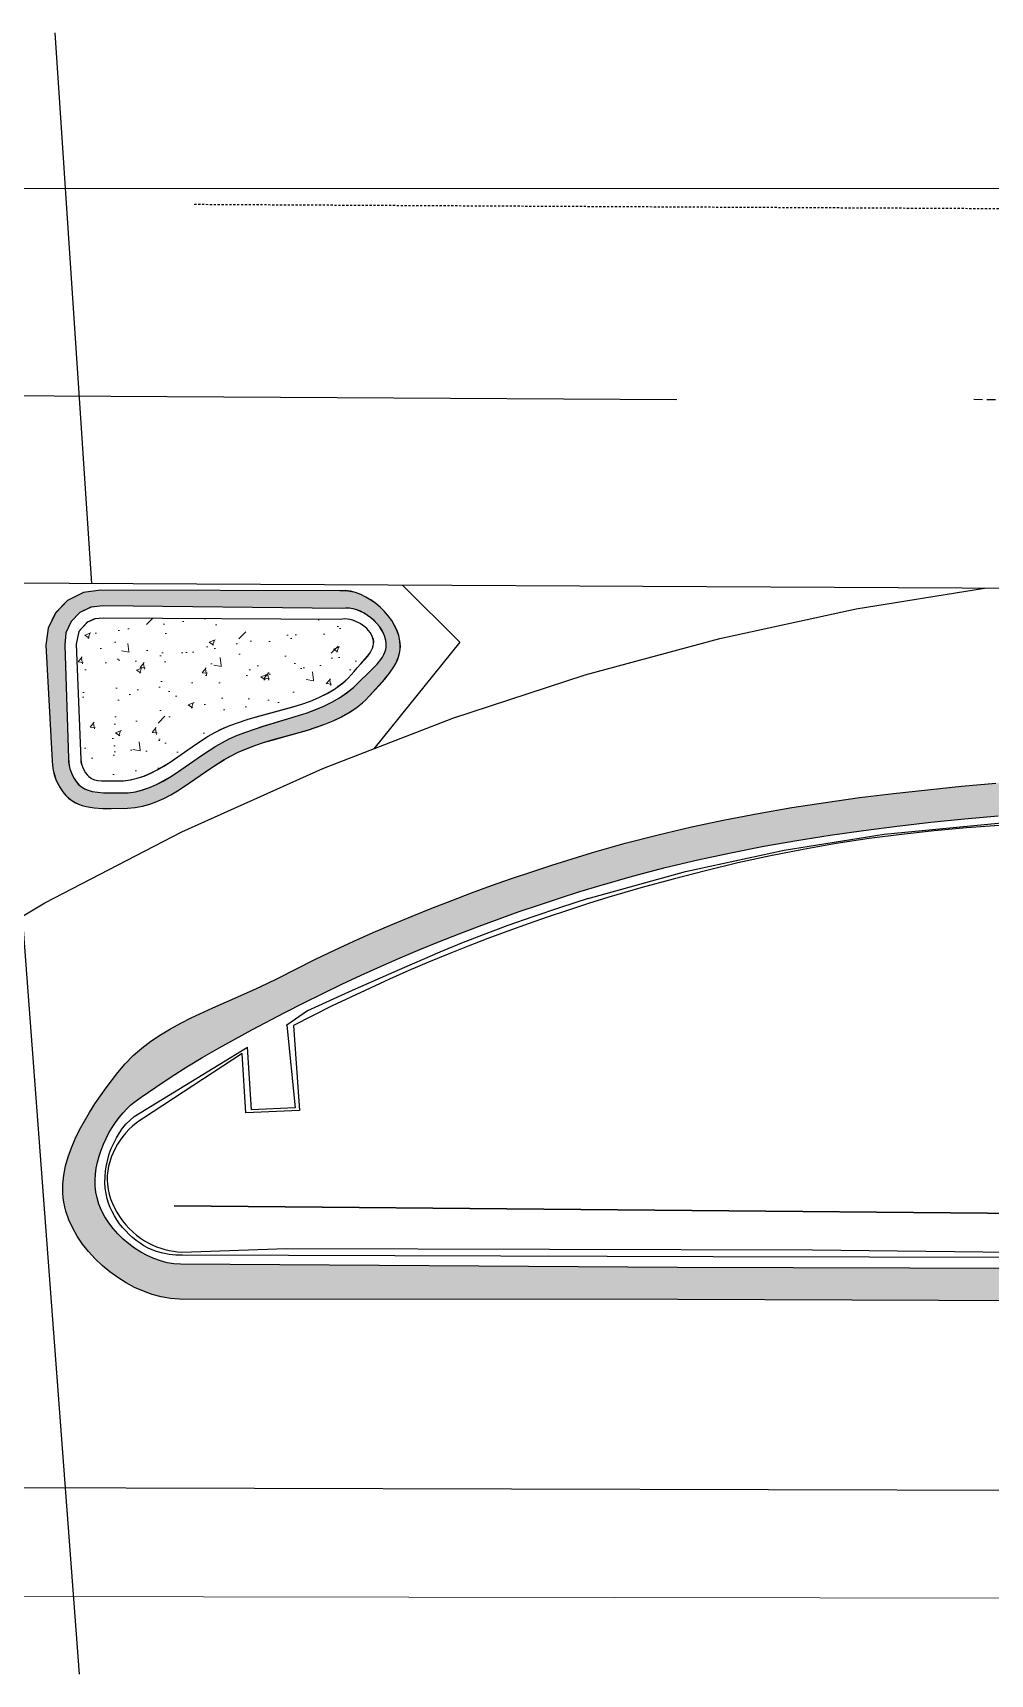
# Model space of a CAD drawing. Header units: feet. Extents: x 6437489 to 6438139, y 1883671 to 1884291.
# Drawn here: x 6437860.3 to 6437915.6, y 1883942.9 to 1884037.7 of the extents above; entities that cross this region are included whole.
import ezdxf
from ezdxf.lldxf.tags import DXFTag

# ---------------------------------------------------------------- set-up
doc = ezdxf.new("R2010")
doc.units = ezdxf.units.FT
doc.header["$MEASUREMENT"] = 0
doc.linetypes.add('DASHED', pattern=[0.75, 0.5, -0.25])
doc.linetypes.add('HIDDEN2', pattern=[0.1875, 0.125, -0.0625])
for name, color, linetype, lineweight in [('V-DETL-PATT-CONC-', 253, 'Continuous', 13), ('VF-FENC-LINE-', 253, 'FENCE', 25), ('VF-ROAD-STRP-WHIT-DASH-LINE-', 253, 'DASHED', 25), ('VF-ROAD-STRP-WHIT-LINE-', 253, 'Continuous', 25), ('VF-ROAD-STRP-YELO-LINE-', 253, 'Continuous', 25), ('VF-SSWR-PIPE-LINE-QLA-', 253, 'SEWER', 15), ('VF-STRM-PIPE-LINE-QLA-', 253, 'STORMDRAIN', 15), ('VF-TOPO-CONC-EDGE-LINE-', 253, 'Continuous', 25), ('VF-TOPO-CONC-GTFL-LINE-', 253, 'Continuous', 25), ('VF-TOPO-CONC-LIPG-LINE-', 253, 'Continuous', 25), ('VF-TOPO-CONC-TBCB-LINE-', 253, 'Continuous', 25)]:
    doc.layers.add(name, color=color, linetype=linetype, lineweight=lineweight)
doc.styles.get("Standard").update_dxf_attribs({"font": 'arial.ttf'})
tags = doc.linetypes.add('FENCE', pattern='A,0.5,-0.03,["X",Standard,S=0.08,R=0,X=0,Y=-0.04],-0.08,0.5', length=1.11).pattern_tags.tags
tags[6] = DXFTag(74, 10)
tags = doc.linetypes.add('SEWER', pattern='A,1,-0.03,["SS",Standard,S=0.08,R=0,X=0,Y=-0.04],-0.16,1', length=2.19).pattern_tags.tags
tags[6] = DXFTag(74, 10)
tags = doc.linetypes.add('STORMDRAIN', pattern='A,1,-0.03,["SD",Standard,S=0.08,R=0,X=0,Y=-0.04],-0.16,1', length=2.19).pattern_tags.tags
tags[6] = DXFTag(74, 10)
pattern_1 = [(50, (1025.4142, -610.477), (3.586300913, -0.3137606749), [0.375, -4.125]), (355, (1025.4142, -610.477), (-0.693756668, 3.7609606685), [0.3, -3.3]), (100.45144446, (1025.713, -610.5032), (2.8925442336, 3.4471999548), [0.31870096, -3.50571056]), (46.1842, (1025.414, -609.477), (5.3362066534, -0.827596404), [0.5625, -6.1875]), (96.63563549, (1025.859, -609.546), (4.6733097284, 4.870593004), [0.47805171, -5.2585688]), (351.18416399, (1025.414, -609.477), (4.6733097253, 4.8705930013), [0.45, -4.950000005]), (21, (1025.9142, -609.727), (2.9845352606, -2.0130944533), [0.375, -4.125]), (326, (1025.9142, -609.727), (1.2165766596, 3.6257502252), [0.3, -3.3]), (71.45144474, (1026.163, -609.895), (4.2011118836, 1.612655764), [0.31870095, -3.50571056]), (37.5, (1025.4142, -610.4771), (0.06079927659, 1.66446926916), [0, -3.26, 0, -3.35, 0, -3.3125]), (7.5, (1025.4142, -610.477), (1.3153476872, 1.9720585594), [0, -1.91, 0, -3.185, 0, -1.2625]), (327.5, (1024.2992, -610.4771), (2.66911218086, -0.11277435867), [0, -1.25, 0, -3.9, 0, -5.175]), (317.5, (1023.7992, -610.477), (2.9159308467, 0.5005249117), [0, -1.625, 0, -2.59, 0, -3.675])]

msp = doc.modelspace()

# ---------------------------------------------------------------- hatches: boundary and pattern name
at = {"layer": 'V-DETL-PATT-CONC-'}
h = msp.add_hatch(dxfattribs=at)
h.set_pattern_fill('AR-CONC', color=256, scale=0.5)
h.set_pattern_definition(pattern_1)
h.paths.add_polyline_path([(6437863.937, 1883971.115), (6437863.93, 1883971.461), (6437863.949, 1883971.809), (6437863.995, 1883972.159), (6437864.065, 1883972.508), (6437864.158, 1883972.855), (6437864.273, 1883973.198), (6437864.407, 1883973.536), (6437864.56, 1883973.867), (6437864.731, 1883974.189), (6437864.916, 1883974.5), (6437865.116, 1883974.8), (6437865.329, 1883975.085), (6437865.553, 1883975.356), (6437865.786, 1883975.609), (6437865.972, 1883975.786), (6437866.168, 1883975.951), (6437866.583, 1883976.254), (6437867.44, 1883976.828), (6437868.33, 1883977.433), (6437869.236, 1883978.012), (6437870.158, 1883978.568), (6437871.091, 1883979.105), (6437872.983, 1883980.138), (6437874.89, 1883981.14), (6437875.982, 1883981.702), (6437877.082, 1883982.25), (6437878.189, 1883982.784), (6437879.303, 1883983.304), (6437880.424, 1883983.81), (6437881.552, 1883984.302), (6437882.685, 1883984.781), (6437883.824, 1883985.246), (6437884.969, 1883985.698), (6437886.119, 1883986.136), (6437887.274, 1883986.562), (6437888.433, 1883986.973), (6437889.597, 1883987.372), (6437890.764, 1883987.758), (6437891.936, 1883988.13), (6437893.11, 1883988.49), (6437894.978, 1883989.026), (6437896.857, 1883989.518), (6437898.748, 1883989.969), (6437900.648, 1883990.379), (6437902.558, 1883990.752), (6437904.476, 1883991.09), (6437906.401, 1883991.395), (6437908.331, 1883991.669), (6437910.267, 1883991.915), (6437912.207, 1883992.135), (6437914.149, 1883992.331), (6437916.093, 1883992.505), (6437918.039, 1883992.66), (6437919.984, 1883992.797), (6437923.87, 1883993.03), (6437926.051, 1883993.121), (6437928.234, 1883993.167), (6437930.418, 1883993.178), (6437932.602, 1883993.163), (6437936.971, 1883993.1), (6437939.156, 1883993.072), (6437941.34, 1883993.06), (6437945.065, 1883993.04), (6437948.79, 1883993.005), (6437952.515, 1883992.99), (6437954.378, 1883993.001), (6437956.24, 1883993.03), (6437961.115, 1883993.142), (6437963.553, 1883993.215), (6437965.99, 1883993.309), (6437968.425, 1883993.43), (6437970.857, 1883993.587), (6437973.286, 1883993.784), (6437975.71, 1883994.03), (6437976.965, 1883994.18), (6437978.217, 1883994.346), (6437979.467, 1883994.526), (6437980.715, 1883994.72), (6437983.207, 1883995.141), (6437985.694, 1883995.598), (6437990.658, 1883996.573), (6437995.62, 1883997.55), (6437998.113, 1883998.048), (6438000.6, 1883998.578), (6438005.565, 1883999.679), (6438008.05, 1884000.221), (6438010.538, 1884000.738), (6438013.034, 1884001.216), (6438014.286, 1884001.435), (6438015.54, 1884001.64), (6438017.723, 1884001.97), (6438019.911, 1884002.278), (6438022.101, 1884002.563), (6438024.294, 1884002.825), (6438026.49, 1884003.065), (6438028.688, 1884003.283), (6438030.888, 1884003.478), (6438033.09, 1884003.65), (6438043.15, 1884004.1), (6438043.11, 1884005.99), (6438033.06, 1884005.58), (6438030.855, 1884005.411), (6438028.651, 1884005.218), (6438026.449, 1884005.003), (6438024.249, 1884004.764), (6438022.052, 1884004.502), (6438019.858, 1884004.218), (6438017.667, 1884003.91), (6438015.48, 1884003.58), (6438014.203, 1884003.371), (6438012.928, 1884003.147), (6438010.387, 1884002.657), (6438007.854, 1884002.125), (6438005.325, 1884001.568), (6438000.27, 1884000.435), (6437997.738, 1883999.89), (6437995.2, 1883999.38), (6437990.355, 1883998.422), (6437985.509, 1883997.467), (6437983.081, 1883997.02), (6437980.647, 1883996.607), (6437978.208, 1883996.24), (6437976.985, 1883996.077), (6437975.76, 1883995.93), (6437974.544, 1883995.8), (6437973.327, 1883995.683), (6437970.89, 1883995.487), (6437968.449, 1883995.333), (6437966.005, 1883995.215), (6437963.559, 1883995.126), (6437961.113, 1883995.057), (6437956.22, 1883994.95), (6437954.359, 1883994.922), (6437952.498, 1883994.912), (6437948.775, 1883994.928), (6437945.053, 1883994.963), (6437941.33, 1883994.98), (6437939.143, 1883994.989), (6437936.956, 1883995.011), (6437932.582, 1883995.061), (6437930.395, 1883995.069), (6437928.209, 1883995.053), (6437926.024, 1883995.003), (6437923.84, 1883994.91), (6437919.902, 1883994.675), (6437917.931, 1883994.538), (6437915.959, 1883994.385), (6437913.989, 1883994.212), (6437912.02, 1883994.018), (6437910.054, 1883993.801), (6437908.092, 1883993.557), (6437906.135, 1883993.285), (6437904.184, 1883992.982), (6437902.239, 1883992.645), (6437900.303, 1883992.273), (6437898.376, 1883991.863), (6437896.459, 1883991.412), (6437894.554, 1883990.919), (6437892.66, 1883990.38), (6437890.32, 1883989.656), (6437889.155, 1883989.275), (6437887.993, 1883988.882), (6437886.836, 1883988.476), (6437885.683, 1883988.056), (6437884.535, 1883987.624), (6437883.392, 1883987.178), (6437882.254, 1883986.719), (6437881.122, 1883986.247), (6437879.997, 1883985.761), (6437878.877, 1883985.261), (6437877.764, 1883984.747), (6437876.659, 1883984.219), (6437875.561, 1883983.676), (6437874.47, 1883983.12), (6437873.868, 1883982.819), (6437873.253, 1883982.53), (6437871.998, 1883981.973), (6437870.733, 1883981.421), (6437869.486, 1883980.842), (6437868.878, 1883980.534), (6437868.285, 1883980.209), (6437867.711, 1883979.862), (6437867.159, 1883979.49), (6437866.632, 1883979.09), (6437866.134, 1883978.657), (6437865.669, 1883978.188), (6437865.45, 1883977.939), (6437865.24, 1883977.68), (6437864.577, 1883976.801), (6437863.921, 1883975.862), (6437863.608, 1883975.374), (6437863.311, 1883974.876), (6437863.034, 1883974.369), (6437862.783, 1883973.855), (6437862.561, 1883973.335), (6437862.374, 1883972.812), (6437862.226, 1883972.285), (6437862.123, 1883971.758), (6437862.067, 1883971.231), (6437862.059, 1883970.969), (6437862.065, 1883970.707), (6437862.086, 1883970.446), (6437862.121, 1883970.186), (6437862.173, 1883969.927), (6437862.24, 1883969.67), (6437862.412, 1883969.177), (6437862.634, 1883968.693), (6437862.9, 1883968.223), (6437863.207, 1883967.769), (6437863.552, 1883967.333), (6437863.931, 1883966.919), (6437864.34, 1883966.53), (6437864.777, 1883966.167), (6437865.236, 1883965.835), (6437865.716, 1883965.535), (6437866.211, 1883965.27), (6437866.718, 1883965.044), (6437867.235, 1883964.859), (6437867.756, 1883964.719), (6437868.279, 1883964.624), (6437868.8, 1883964.58), (6437897.6, 1883964.56), (6437925.8, 1883964.46), (6437954.23, 1883964.44), (6437987.7, 1883964.28), (6438013.71, 1883964.21), (6438041.01, 1883964.18), (6438069.81, 1883964.03), (6438071.525, 1883964.012), (6438079.76, 1883964.089), (6438079.657, 1883966.707), (6438071.163, 1883966.014), (6438069.8, 1883965.9), (6438041.3, 1883966.02), (6438007.44, 1883966.15), (6437982.78, 1883966.16), (6437954.12, 1883966.27), (6437925.54, 1883966.34), (6437897.57, 1883966.42), (6437868.87, 1883966.6), (6437868.482, 1883966.627), (6437868.092, 1883966.693), (6437867.703, 1883966.796), (6437867.317, 1883966.933), (6437866.938, 1883967.103), (6437866.569, 1883967.303), (6437866.212, 1883967.531), (6437865.87, 1883967.784), (6437865.546, 1883968.06), (6437865.244, 1883968.357), (6437864.966, 1883968.672), (6437864.715, 1883969.003), (6437864.494, 1883969.347), (6437864.306, 1883969.703), (6437864.153, 1883970.068), (6437864.04, 1883970.44), (6437863.973, 1883970.775)])
h.paths.add_polyline_path([(6437878.135, 1883998.203), (6437878.575, 1883998.448), (6437878.991, 1883998.726), (6437879.38, 1883999.042), (6437879.564, 1883999.215), (6437879.74, 1883999.4), (6437880.35, 1884000.054), (6437880.655, 1884000.396), (6437880.941, 1884000.749), (6437881.19, 1884001.117), (6437881.296, 1884001.306), (6437881.387, 1884001.5), (6437881.46, 1884001.698), (6437881.515, 1884001.9), (6437881.549, 1884002.108), (6437881.56, 1884002.32), (6437881.536, 1884002.617), (6437881.472, 1884002.915), (6437881.369, 1884003.211), (6437881.231, 1884003.502), (6437881.063, 1884003.785), (6437880.866, 1884004.057), (6437880.644, 1884004.315), (6437880.4, 1884004.555), (6437880.139, 1884004.776), (6437879.862, 1884004.974), (6437879.573, 1884005.146), (6437879.277, 1884005.289), (6437878.974, 1884005.4), (6437878.67, 1884005.475), (6437878.368, 1884005.513), (6437878.07, 1884005.51), (6437864.26, 1884005.54), (6437863.25, 1884005.401), (6437862.34, 1884004.94), (6437861.648, 1884004.232), (6437861.217, 1884003.342), (6437861.09, 1884002.36), (6437861.44, 1883995.68), (6437861.459, 1883995.41), (6437861.504, 1883995.139), (6437861.573, 1883994.872), (6437861.665, 1883994.61), (6437861.779, 1883994.357), (6437861.914, 1883994.116), (6437862.068, 1883993.889), (6437862.24, 1883993.68), (6437862.401, 1883993.524), (6437862.577, 1883993.39), (6437862.767, 1883993.278), (6437862.97, 1883993.184), (6437863.183, 1883993.109), (6437863.405, 1883993.049), (6437863.635, 1883993.003), (6437863.871, 1883992.97), (6437864.356, 1883992.934), (6437864.847, 1883992.928), (6437865.8, 1883992.95), (6437866.241, 1883992.983), (6437866.671, 1883993.061), (6437867.091, 1883993.179), (6437867.501, 1883993.332), (6437867.904, 1883993.516), (6437868.301, 1883993.726), (6437868.692, 1883993.956), (6437869.079, 1883994.203), (6437870.615, 1883995.255), (6437871.393, 1883995.753), (6437871.788, 1883995.978), (6437872.19, 1883996.18), (6437872.663, 1883996.385), (6437873.151, 1883996.568), (6437873.65, 1883996.734), (6437874.157, 1883996.887), (6437876.207, 1883997.463), (6437876.708, 1883997.622), (6437877.199, 1883997.795), (6437877.676, 1883997.987)])
h.paths.add_polyline_path([(6437876.183, 1883998.465), (6437875.684, 1883998.297), (6437873.645, 1883997.681), (6437873.139, 1883997.519), (6437872.641, 1883997.347), (6437872.154, 1883997.158), (6437871.68, 1883996.95), (6437871.287, 1883996.75), (6437870.9, 1883996.527), (6437870.138, 1883996.031), (6437868.628, 1883994.987), (6437868.247, 1883994.744), (6437867.862, 1883994.519), (6437867.473, 1883994.318), (6437867.077, 1883994.144), (6437866.674, 1883994.003), (6437866.263, 1883993.9), (6437865.842, 1883993.841), (6437865.41, 1883993.83), (6437864.755, 1883993.836), (6437864.418, 1883993.842), (6437864.084, 1883993.866), (6437863.764, 1883993.917), (6437863.464, 1883994.006), (6437863.325, 1883994.068), (6437863.193, 1883994.143), (6437863.072, 1883994.234), (6437862.96, 1883994.34), (6437862.833, 1883994.493), (6437862.72, 1883994.659), (6437862.622, 1883994.836), (6437862.54, 1883995.023), (6437862.475, 1883995.216), (6437862.428, 1883995.413), (6437862.399, 1883995.612), (6437862.39, 1883995.81), (6437862.18, 1884002.37), (6437862.244, 1884003.086), (6437862.546, 1884003.738), (6437863.05, 1884004.25), (6437863.691, 1884004.561), (6437864.4, 1884004.64), (6437878.2, 1884004.49), (6437878.405, 1884004.511), (6437878.616, 1884004.502), (6437878.83, 1884004.465), (6437879.045, 1884004.404), (6437879.258, 1884004.319), (6437879.467, 1884004.213), (6437879.669, 1884004.088), (6437879.861, 1884003.946), (6437880.042, 1884003.788), (6437880.207, 1884003.618), (6437880.356, 1884003.437), (6437880.484, 1884003.247), (6437880.591, 1884003.05), (6437880.672, 1884002.849), (6437880.726, 1884002.645), (6437880.75, 1884002.44), (6437880.745, 1884002.278), (6437880.719, 1884002.121), (6437880.673, 1884001.969), (6437880.61, 1884001.822), (6437880.531, 1884001.679), (6437880.439, 1884001.54), (6437880.222, 1884001.273), (6437879.976, 1884001.016), (6437879.716, 1884000.767), (6437879.22, 1884000.28), (6437878.856, 1883999.923), (6437878.463, 1883999.605), (6437878.046, 1883999.323), (6437877.606, 1883999.072), (6437877.147, 1883998.849), (6437876.671, 1883998.648)], flags=16)
h.paths.add_polyline_path([(6437875.873, 1883998.96), (6437875.359, 1883998.798), (6437873.243, 1883998.22), (6437872.719, 1883998.068), (6437872.205, 1883997.902), (6437871.704, 1883997.718), (6437871.22, 1883997.51), (6437870.839, 1883997.318), (6437870.464, 1883997.103), (6437869.724, 1883996.625), (6437868.258, 1883995.616), (6437867.889, 1883995.382), (6437867.515, 1883995.166), (6437867.137, 1883994.973), (6437866.754, 1883994.807), (6437866.363, 1883994.674), (6437865.965, 1883994.578), (6437865.558, 1883994.525), (6437865.14, 1883994.52), (6437864.297, 1883994.523), (6437864.091, 1883994.545), (6437863.897, 1883994.59), (6437863.718, 1883994.666), (6437863.56, 1883994.78), (6437863.464, 1883994.879), (6437863.378, 1883994.988), (6437863.237, 1883995.232), (6437863.142, 1883995.497), (6437863.114, 1883995.633), (6437863.1, 1883995.77), (6437862.83, 1884002.43), (6437862.987, 1884003.151), (6437863.48, 1884003.7), (6437863.921, 1884003.893), (6437864.4, 1884003.93), (6437878.08, 1884003.84), (6437878.218, 1884003.868), (6437878.362, 1884003.878), (6437878.509, 1884003.87), (6437878.659, 1884003.847), (6437878.809, 1884003.809), (6437878.958, 1884003.757), (6437879.245, 1884003.616), (6437879.507, 1884003.431), (6437879.624, 1884003.325), (6437879.729, 1884003.212), (6437879.821, 1884003.091), (6437879.898, 1884002.965), (6437879.958, 1884002.834), (6437880, 1884002.7), (6437880.019, 1884002.57), (6437880.018, 1884002.443), (6437879.996, 1884002.318), (6437879.958, 1884002.195), (6437879.838, 1884001.956), (6437879.673, 1884001.725), (6437879.273, 1884001.28), (6437879.072, 1884001.063), (6437878.89, 1884000.85), (6437878.724, 1884000.65), (6437878.549, 1884000.463), (6437878.364, 1884000.288), (6437878.171, 1884000.124), (6437877.761, 1883999.827), (6437877.322, 1883999.567), (6437876.859, 1883999.339), (6437876.375, 1883999.139)], flags=0)
h.paths.add_polyline_path([(6437879.273, 1884001.28), (6437879.673, 1884001.725), (6437879.838, 1884001.956), (6437879.958, 1884002.195), (6437879.996, 1884002.318), (6437880.018, 1884002.443), (6437880.019, 1884002.57), (6437880, 1884002.7), (6437879.958, 1884002.834), (6437879.898, 1884002.965), (6437879.821, 1884003.091), (6437879.729, 1884003.212), (6437879.624, 1884003.325), (6437879.507, 1884003.431), (6437879.245, 1884003.616), (6437878.958, 1884003.757), (6437878.809, 1884003.809), (6437878.659, 1884003.847), (6437878.509, 1884003.87), (6437878.362, 1884003.878), (6437878.218, 1884003.868), (6437878.08, 1884003.84), (6437864.4, 1884003.93), (6437863.921, 1884003.893), (6437863.48, 1884003.7), (6437862.987, 1884003.151), (6437862.83, 1884002.43), (6437863.1, 1883995.77), (6437863.114, 1883995.633), (6437863.142, 1883995.497), (6437863.237, 1883995.232), (6437863.378, 1883994.988), (6437863.464, 1883994.879), (6437863.56, 1883994.78), (6437863.718, 1883994.666), (6437863.897, 1883994.59), (6437864.091, 1883994.545), (6437864.297, 1883994.523), (6437865.14, 1883994.52), (6437865.558, 1883994.525), (6437865.965, 1883994.578), (6437866.363, 1883994.674), (6437866.754, 1883994.807), (6437867.137, 1883994.973), (6437867.515, 1883995.166), (6437867.889, 1883995.382), (6437868.258, 1883995.616), (6437869.724, 1883996.625), (6437870.464, 1883997.103), (6437870.839, 1883997.318), (6437871.22, 1883997.51), (6437871.704, 1883997.718), (6437872.205, 1883997.902), (6437872.719, 1883998.068), (6437873.243, 1883998.22), (6437875.359, 1883998.798), (6437875.873, 1883998.96), (6437876.375, 1883999.139), (6437876.859, 1883999.339), (6437877.322, 1883999.567), (6437877.761, 1883999.827), (6437878.171, 1884000.124), (6437878.364, 1884000.288), (6437878.549, 1884000.463), (6437878.724, 1884000.65), (6437878.89, 1884000.85), (6437879.072, 1884001.063)], flags=0)
h = msp.add_hatch(dxfattribs=at)
h.set_pattern_fill('AR-CONC', color=256, scale=0.5)
h.set_pattern_definition(pattern_1)
h.paths.add_polyline_path([(6437879.958, 1884002.195), (6437879.996, 1884002.318), (6437880.018, 1884002.443), (6437880.019, 1884002.57), (6437880, 1884002.7), (6437879.958, 1884002.834), (6437879.898, 1884002.965), (6437879.821, 1884003.091), (6437879.729, 1884003.212), (6437879.624, 1884003.325), (6437879.507, 1884003.431), (6437879.245, 1884003.616), (6437878.958, 1884003.757), (6437878.809, 1884003.809), (6437878.659, 1884003.847), (6437878.509, 1884003.87), (6437878.362, 1884003.878), (6437878.218, 1884003.868), (6437878.08, 1884003.84), (6437864.4, 1884003.93), (6437863.921, 1884003.893), (6437863.48, 1884003.7), (6437862.987, 1884003.151), (6437862.83, 1884002.43), (6437863.1, 1883995.77), (6437863.114, 1883995.633), (6437863.142, 1883995.497), (6437863.237, 1883995.232), (6437863.378, 1883994.988), (6437863.464, 1883994.879), (6437863.56, 1883994.78), (6437863.718, 1883994.666), (6437863.897, 1883994.59), (6437864.091, 1883994.545), (6437864.297, 1883994.523), (6437865.14, 1883994.52), (6437865.558, 1883994.525), (6437865.965, 1883994.578), (6437866.363, 1883994.674), (6437866.754, 1883994.807), (6437867.137, 1883994.973), (6437867.515, 1883995.166), (6437867.889, 1883995.382), (6437868.258, 1883995.616), (6437869.724, 1883996.625), (6437870.464, 1883997.103), (6437870.839, 1883997.318), (6437871.22, 1883997.51), (6437871.704, 1883997.718), (6437872.205, 1883997.902), (6437872.719, 1883998.068), (6437873.243, 1883998.22), (6437875.359, 1883998.798), (6437875.873, 1883998.96), (6437876.375, 1883999.139), (6437876.859, 1883999.339), (6437877.322, 1883999.567), (6437877.761, 1883999.827), (6437878.171, 1884000.124), (6437878.364, 1884000.288), (6437878.549, 1884000.463), (6437878.724, 1884000.65), (6437878.89, 1884000.85), (6437879.072, 1884001.063), (6437879.273, 1884001.28), (6437879.673, 1884001.725), (6437879.838, 1884001.956)])

# ---------------------------------------------------------------- linework, layer by layer
at = {"layer": 'VF-FENC-LINE-'}
for points in [[(6437959.039, 1883985.821), (6437945.228, 1883986.151), (6437919.286, 1883986.121), (6437919.767, 1883969.51), (6437868.494, 1883969.98)], [(6437868.49, 1883969.98), (6437919.76, 1883969.51)]]:
    msp.add_lwpolyline(points, dxfattribs=at)
at = {"layer": 'VF-ROAD-STRP-WHIT-DASH-LINE-', "linetype": 'HIDDEN2'}
msp.add_line((6438056.307, 1884026.835), (6437869.634, 1884027.816), dxfattribs=at)
at = {"layer": 'VF-ROAD-STRP-WHIT-DASH-LINE-'}
msp.add_line((6437914.694, 1884016.568), (6438139.406, 1884016.018), dxfattribs=at)
at = {"layer": 'VF-ROAD-STRP-WHIT-LINE-'}
for p, q in [((6437855.885, 1884037.454), (6437863.008, 1883942.924)), ((6437855.885, 1884037.454), (6437863.008, 1883942.924)), ((6437897.534, 1884016.532), (6437857.443, 1884016.776))]:
    msp.add_line(p, q, dxfattribs=at)
at = {"layer": 'VF-ROAD-STRP-YELO-LINE-'}
for p, q in [((6437861.603, 1884037.739), (6437863.717, 1884005.933)), ((6437858.755, 1884005.959), (6437957.116, 1884005.445)), ((6437847.137, 1883953.727), (6438119.179, 1883953.078))]:
    msp.add_line(p, q, dxfattribs=at)
for points in [[(6437881.691, 1884005.839), (6437885.006, 1884002.537), (6437880.023, 1883996.385)], [(6437845.421, 1883977.533), (6437853.367, 1883982.907), (6437861.03, 1883987.473), (6437868.943, 1883991.592), (6437877.079, 1883995.25), (6437884.593, 1883998.148), (6437892.247, 1884000.652), (6437900.02, 1884002.758), (6437907.892, 1884004.458), (6437915.321, 1884005.663)]]:
    msp.add_lwpolyline(points, dxfattribs=at)
at = {"layer": 'VF-SSWR-PIPE-LINE-QLA-', "ltscale": 0.6}
msp.add_line((6437830.36, 1884028.75), (6438041.569, 1884028.75), dxfattribs=at)
at = {"layer": 'VF-STRM-PIPE-LINE-QLA-', "ltscale": 0.6}
msp.add_line((6437533.221, 1883948.035), (6438085.131, 1883946.989), dxfattribs=at)
at = {"layer": 'VF-TOPO-CONC-EDGE-LINE-'}
for points in [[(6437916.163, 1883991.943), (6437914.278, 1883991.811), (6437912.396, 1883991.642), (6437910.518, 1883991.435), (6437908.646, 1883991.191), (6437906.741, 1883990.901), (6437904.843, 1883990.568), (6437902.951, 1883990.196), (6437901.067, 1883989.785), (6437899.19, 1883989.338), (6437897.322, 1883988.857), (6437895.464, 1883988.344), (6437893.615, 1883987.801), (6437892.44, 1883987.438), (6437891.27, 1883987.061), (6437890.103, 1883986.671), (6437888.94, 1883986.267), (6437887.781, 1883985.85), (6437886.628, 1883985.42), (6437885.479, 1883984.976), (6437884.335, 1883984.519), (6437883.196, 1883984.049), (6437882.063, 1883983.566), (6437880.936, 1883983.07), (6437879.815, 1883982.561), (6437878.7, 1883982.04), (6437877.591, 1883981.506), (6437876.489, 1883980.959), (6437875.394, 1883980.4), (6437875.744, 1883975.49), (6437872.634, 1883975.35), (6437872.434, 1883978.77), (6437866.734, 1883975.04), (6437866.51, 1883974.907), (6437866.294, 1883974.755), (6437866.088, 1883974.586), (6437865.891, 1883974.401), (6437865.705, 1883974.202), (6437865.53, 1883973.989), (6437865.369, 1883973.765), (6437865.22, 1883973.531), (6437865.086, 1883973.289), (6437864.968, 1883973.04), (6437864.865, 1883972.785), (6437864.779, 1883972.526), (6437864.711, 1883972.264), (6437864.662, 1883972.002), (6437864.633, 1883971.74), (6437864.624, 1883971.48), (6437864.638, 1883971.205), (6437864.676, 1883970.931), (6437864.738, 1883970.658), (6437864.822, 1883970.387), (6437864.926, 1883970.12), (6437865.049, 1883969.858), (6437865.189, 1883969.603), (6437865.346, 1883969.356), (6437865.519, 1883969.118), (6437865.704, 1883968.89), (6437865.903, 1883968.674), (6437866.112, 1883968.472), (6437866.331, 1883968.284), (6437866.559, 1883968.111), (6437866.793, 1883967.956), (6437867.034, 1883967.82), (6437867.256, 1883967.711), (6437867.486, 1883967.615), (6437867.721, 1883967.531), (6437867.961, 1883967.46), (6437868.204, 1883967.402), (6437868.45, 1883967.358), (6437868.697, 1883967.327), (6437868.944, 1883967.31), (6437874.984, 1883967.52), (6437905.366, 1883967.43), (6437920.127, 1883967.27)], [(6437875.004, 1883980.42), (6437875.484, 1883975.63), (6437872.964, 1883975.53), (6437872.734, 1883979.14)]]:
    msp.add_lwpolyline(points, dxfattribs=at)
at = {"layer": 'VF-TOPO-CONC-GTFL-LINE-'}
for p, q in [((6437863.05, 1884004.25), (6437862.546, 1884003.738)), ((6437863.691, 1884004.561), (6437863.05, 1884004.25)), ((6437864.4, 1884004.64), (6437863.691, 1884004.561)), ((6437878.2, 1884004.49), (6437864.4, 1884004.64)), ((6437864.4, 1884004.64), (6437864.4, 1884004.64)), ((6437878.405, 1884004.511), (6437878.2, 1884004.49)), ((6437878.616, 1884004.502), (6437878.405, 1884004.511)), ((6437878.83, 1884004.465), (6437878.616, 1884004.502)), ((6437879.045, 1884004.404), (6437878.83, 1884004.465)), ((6437879.258, 1884004.319), (6437879.045, 1884004.404)), ((6437879.467, 1884004.213), (6437879.258, 1884004.319)), ((6437879.669, 1884004.088), (6437879.467, 1884004.213)), ((6437879.861, 1884003.946), (6437879.669, 1884004.088)), ((6437880.042, 1884003.788), (6437879.861, 1884003.946)), ((6437880.207, 1884003.618), (6437880.042, 1884003.788)), ((6437862.244, 1884003.086), (6437862.18, 1884002.37)), ((6437862.546, 1884003.738), (6437862.244, 1884003.086)), ((6437880.356, 1884003.437), (6437880.207, 1884003.618)), ((6437880.484, 1884003.247), (6437880.356, 1884003.437)), ((6437880.591, 1884003.05), (6437880.484, 1884003.247)), ((6437880.672, 1884002.849), (6437880.591, 1884003.05)), ((6437880.726, 1884002.645), (6437880.672, 1884002.849)), ((6437862.18, 1884002.37), (6437862.39, 1883995.81)), ((6437880.61, 1884001.822), (6437880.673, 1884001.969)), ((6437880.673, 1884001.969), (6437880.719, 1884002.121)), ((6437880.719, 1884002.121), (6437880.745, 1884002.278)), ((6437880.75, 1884002.44), (6437880.726, 1884002.645)), ((6437880.745, 1884002.278), (6437880.75, 1884002.44)), ((6437879.716, 1884000.767), (6437879.976, 1884001.016)), ((6437879.976, 1884001.016), (6437880.222, 1884001.273)), ((6437880.222, 1884001.273), (6437880.439, 1884001.54)), ((6437880.439, 1884001.54), (6437880.531, 1884001.679)), ((6437880.531, 1884001.679), (6437880.61, 1884001.822)), ((6437878.856, 1883999.923), (6437879.22, 1884000.28)), ((6437879.22, 1884000.28), (6437879.716, 1884000.767)), ((6437877.147, 1883998.849), (6437877.606, 1883999.072)), ((6437877.606, 1883999.072), (6437878.046, 1883999.323)), ((6437878.046, 1883999.323), (6437878.463, 1883999.605)), ((6437878.463, 1883999.605), (6437878.856, 1883999.923)), ((6437873.645, 1883997.681), (6437875.684, 1883998.297)), ((6437875.684, 1883998.297), (6437876.183, 1883998.465)), ((6437876.183, 1883998.465), (6437876.671, 1883998.648)), ((6437876.671, 1883998.648), (6437877.147, 1883998.849)), ((6437871.68, 1883996.95), (6437872.154, 1883997.158)), ((6437872.154, 1883997.158), (6437872.641, 1883997.347)), ((6437872.641, 1883997.347), (6437873.139, 1883997.519)), ((6437873.139, 1883997.519), (6437873.645, 1883997.681)), ((6437870.138, 1883996.031), (6437870.9, 1883996.527)), ((6437870.9, 1883996.527), (6437871.287, 1883996.75)), ((6437871.287, 1883996.75), (6437871.68, 1883996.95)), ((6437862.39, 1883995.81), (6437862.399, 1883995.612)), ((6437862.399, 1883995.612), (6437862.428, 1883995.413)), ((6437862.428, 1883995.413), (6437862.475, 1883995.216)), ((6437868.628, 1883994.987), (6437870.138, 1883996.031)), ((6437862.475, 1883995.216), (6437862.54, 1883995.023)), ((6437862.54, 1883995.023), (6437862.622, 1883994.836)), ((6437862.622, 1883994.836), (6437862.72, 1883994.659)), ((6437862.72, 1883994.659), (6437862.833, 1883994.493)), ((6437862.833, 1883994.493), (6437862.96, 1883994.34)), ((6437862.96, 1883994.34), (6437863.072, 1883994.234)), ((6437867.077, 1883994.144), (6437867.473, 1883994.318)), ((6437867.473, 1883994.318), (6437867.862, 1883994.519)), ((6437867.862, 1883994.519), (6437868.247, 1883994.744)), ((6437868.247, 1883994.744), (6437868.628, 1883994.987)), ((6437863.072, 1883994.234), (6437863.193, 1883994.143)), ((6437863.193, 1883994.143), (6437863.325, 1883994.068)), ((6437863.325, 1883994.068), (6437863.464, 1883994.006)), ((6437863.464, 1883994.006), (6437863.764, 1883993.917)), ((6437863.764, 1883993.917), (6437864.084, 1883993.866)), ((6437864.084, 1883993.866), (6437864.418, 1883993.842)), ((6437864.418, 1883993.842), (6437864.755, 1883993.836)), ((6437864.755, 1883993.836), (6437865.41, 1883993.83)), ((6437865.41, 1883993.83), (6437865.842, 1883993.841)), ((6437865.842, 1883993.841), (6437866.263, 1883993.9)), ((6437866.263, 1883993.9), (6437866.674, 1883994.003)), ((6437866.674, 1883994.003), (6437867.077, 1883994.144)), ((6437914.149, 1883992.331), (6437916.093, 1883992.505)), ((6437906.401, 1883991.395), (6437908.331, 1883991.669)), ((6437908.331, 1883991.669), (6437910.267, 1883991.915)), ((6437910.267, 1883991.915), (6437912.207, 1883992.135)), ((6437912.207, 1883992.135), (6437914.149, 1883992.331)), ((6437900.648, 1883990.379), (6437902.558, 1883990.752)), ((6437902.558, 1883990.752), (6437904.476, 1883991.09)), ((6437904.476, 1883991.09), (6437906.401, 1883991.395)), ((6437896.857, 1883989.518), (6437898.748, 1883989.969)), ((6437898.748, 1883989.969), (6437900.648, 1883990.379)), ((6437893.11, 1883988.49), (6437894.978, 1883989.026)), ((6437894.978, 1883989.026), (6437896.857, 1883989.518)), ((6437889.597, 1883987.372), (6437890.764, 1883987.758)), ((6437890.764, 1883987.758), (6437891.936, 1883988.13)), ((6437891.936, 1883988.13), (6437893.11, 1883988.49)), ((6437887.274, 1883986.562), (6437888.433, 1883986.973)), ((6437888.433, 1883986.973), (6437889.597, 1883987.372)), ((6437884.969, 1883985.698), (6437886.119, 1883986.136)), ((6437886.119, 1883986.136), (6437887.274, 1883986.562)), ((6437882.685, 1883984.781), (6437883.824, 1883985.246)), ((6437883.824, 1883985.246), (6437884.969, 1883985.698)), ((6437880.424, 1883983.81), (6437881.552, 1883984.302)), ((6437881.552, 1883984.302), (6437882.685, 1883984.781)), ((6437878.189, 1883982.784), (6437879.303, 1883983.304)), ((6437879.303, 1883983.304), (6437880.424, 1883983.81)), ((6437875.982, 1883981.702), (6437877.082, 1883982.25)), ((6437877.082, 1883982.25), (6437878.189, 1883982.784)), ((6437872.983, 1883980.138), (6437874.89, 1883981.14)), ((6437874.89, 1883981.14), (6437875.982, 1883981.702)), ((6437871.091, 1883979.105), (6437872.983, 1883980.138)), ((6437869.236, 1883978.012), (6437870.158, 1883978.568)), ((6437870.158, 1883978.568), (6437871.091, 1883979.105)), ((6437867.44, 1883976.828), (6437868.33, 1883977.433)), ((6437868.33, 1883977.433), (6437869.236, 1883978.012)), ((6437866.583, 1883976.254), (6437867.44, 1883976.828)), ((6437865.329, 1883975.085), (6437865.553, 1883975.356)), ((6437865.553, 1883975.356), (6437865.786, 1883975.609)), ((6437865.786, 1883975.609), (6437865.972, 1883975.786)), ((6437865.972, 1883975.786), (6437866.168, 1883975.951)), ((6437866.168, 1883975.951), (6437866.583, 1883976.254)), ((6437864.731, 1883974.189), (6437864.916, 1883974.5)), ((6437864.916, 1883974.5), (6437865.116, 1883974.8)), ((6437865.116, 1883974.8), (6437865.329, 1883975.085)), ((6437864.273, 1883973.198), (6437864.407, 1883973.536)), ((6437864.407, 1883973.536), (6437864.56, 1883973.867)), ((6437864.56, 1883973.867), (6437864.731, 1883974.189)), ((6437863.995, 1883972.159), (6437864.065, 1883972.508)), ((6437864.065, 1883972.508), (6437864.158, 1883972.855)), ((6437864.158, 1883972.855), (6437864.273, 1883973.198)), ((6437863.93, 1883971.461), (6437863.949, 1883971.809)), ((6437863.949, 1883971.809), (6437863.995, 1883972.159)), ((6437863.937, 1883971.115), (6437863.93, 1883971.461)), ((6437863.973, 1883970.775), (6437863.937, 1883971.115)), ((6437864.04, 1883970.44), (6437863.973, 1883970.775)), ((6437864.153, 1883970.068), (6437864.04, 1883970.44)), ((6437864.306, 1883969.703), (6437864.153, 1883970.068)), ((6437864.494, 1883969.347), (6437864.306, 1883969.703)), ((6437864.715, 1883969.003), (6437864.494, 1883969.347)), ((6437864.966, 1883968.672), (6437864.715, 1883969.003)), ((6437865.244, 1883968.357), (6437864.966, 1883968.672)), ((6437865.546, 1883968.06), (6437865.244, 1883968.357)), ((6437865.87, 1883967.784), (6437865.546, 1883968.06)), ((6437866.212, 1883967.531), (6437865.87, 1883967.784)), ((6437866.569, 1883967.303), (6437866.212, 1883967.531)), ((6437866.938, 1883967.103), (6437866.569, 1883967.303)), ((6437867.317, 1883966.933), (6437866.938, 1883967.103)), ((6437867.703, 1883966.796), (6437867.317, 1883966.933)), ((6437868.092, 1883966.693), (6437867.703, 1883966.796)), ((6437868.482, 1883966.627), (6437868.092, 1883966.693)), ((6437868.87, 1883966.6), (6437868.482, 1883966.627)), ((6437897.57, 1883966.42), (6437868.87, 1883966.6)), ((6437925.54, 1883966.34), (6437897.57, 1883966.42))]:
    msp.add_line(p, q, dxfattribs=at)
msp.add_lwpolyline([(6437864.404, 1884004.642), (6437863.695, 1884004.563), (6437863.054, 1884004.252), (6437862.55, 1884003.739), (6437862.248, 1884003.087), (6437862.183, 1884002.371), (6437862.393, 1883995.811), (6437862.403, 1883995.613), (6437862.431, 1883995.414), (6437862.479, 1883995.217), (6437862.544, 1883995.024), (6437862.626, 1883994.837), (6437862.724, 1883994.66), (6437862.837, 1883994.494), (6437862.964, 1883994.341), (6437863.075, 1883994.235), (6437863.197, 1883994.144), (6437863.328, 1883994.069), (6437863.468, 1883994.007), (6437863.767, 1883993.918), (6437864.088, 1883993.867), (6437864.421, 1883993.843), (6437864.759, 1883993.837), (6437865.414, 1883993.831), (6437865.845, 1883993.842), (6437866.266, 1883993.901), (6437866.678, 1883994.004), (6437867.081, 1883994.145), (6437867.477, 1883994.319), (6437867.866, 1883994.52), (6437868.251, 1883994.745), (6437868.632, 1883994.988), (6437870.142, 1883996.032), (6437870.904, 1883996.528), (6437871.291, 1883996.751), (6437871.684, 1883996.951), (6437872.158, 1883997.16), (6437872.645, 1883997.348), (6437873.143, 1883997.521), (6437873.649, 1883997.682), (6437875.688, 1883998.298), (6437876.187, 1883998.466), (6437876.675, 1883998.649), (6437877.151, 1883998.85), (6437877.61, 1883999.074), (6437878.05, 1883999.324), (6437878.468, 1883999.606), (6437878.86, 1883999.924), (6437879.224, 1884000.281), (6437879.721, 1884000.769), (6437879.981, 1884001.017), (6437880.227, 1884001.274), (6437880.443, 1884001.542), (6437880.536, 1884001.68), (6437880.614, 1884001.823), (6437880.677, 1884001.97), (6437880.723, 1884002.122), (6437880.75, 1884002.279), (6437880.754, 1884002.441), (6437880.73, 1884002.646), (6437880.676, 1884002.85), (6437880.595, 1884003.052), (6437880.489, 1884003.249), (6437880.36, 1884003.439), (6437880.212, 1884003.62), (6437880.046, 1884003.79), (6437879.866, 1884003.947), (6437879.673, 1884004.089), (6437879.472, 1884004.215), (6437879.263, 1884004.321), (6437879.05, 1884004.405), (6437878.835, 1884004.467), (6437878.62, 1884004.503), (6437878.409, 1884004.512), (6437878.204, 1884004.492), (6437864.404, 1884004.642)], close=True, dxfattribs=at)
at = {"layer": 'VF-TOPO-CONC-LIPG-LINE-'}
for p, q in [((6437862.34, 1884004.94), (6437861.648, 1884004.232)), ((6437863.25, 1884005.401), (6437862.34, 1884004.94)), ((6437864.26, 1884005.54), (6437863.25, 1884005.401)), ((6437878.07, 1884005.51), (6437864.26, 1884005.54)), ((6437864.26, 1884005.54), (6437864.26, 1884005.54)), ((6437878.368, 1884005.513), (6437878.07, 1884005.51)), ((6437878.67, 1884005.475), (6437878.368, 1884005.513)), ((6437878.974, 1884005.4), (6437878.67, 1884005.475)), ((6437879.277, 1884005.289), (6437878.974, 1884005.4)), ((6437879.573, 1884005.146), (6437879.277, 1884005.289)), ((6437879.862, 1884004.974), (6437879.573, 1884005.146)), ((6437880.139, 1884004.776), (6437879.862, 1884004.974)), ((6437880.4, 1884004.555), (6437880.139, 1884004.776)), ((6437861.648, 1884004.232), (6437861.217, 1884003.342)), ((6437880.644, 1884004.315), (6437880.4, 1884004.555)), ((6437880.866, 1884004.057), (6437880.644, 1884004.315)), ((6437881.063, 1884003.785), (6437880.866, 1884004.057)), ((6437881.231, 1884003.502), (6437881.063, 1884003.785)), ((6437861.217, 1884003.342), (6437861.09, 1884002.36)), ((6437881.369, 1884003.211), (6437881.231, 1884003.502)), ((6437881.472, 1884002.915), (6437881.369, 1884003.211)), ((6437881.536, 1884002.617), (6437881.472, 1884002.915)), ((6437861.09, 1884002.36), (6437861.44, 1883995.68)), ((6437881.46, 1884001.698), (6437881.515, 1884001.9)), ((6437881.515, 1884001.9), (6437881.549, 1884002.108)), ((6437881.56, 1884002.32), (6437881.536, 1884002.617)), ((6437881.549, 1884002.108), (6437881.56, 1884002.32)), ((6437880.941, 1884000.749), (6437881.19, 1884001.117)), ((6437881.19, 1884001.117), (6437881.296, 1884001.306)), ((6437881.296, 1884001.306), (6437881.387, 1884001.5)), ((6437881.387, 1884001.5), (6437881.46, 1884001.698)), ((6437879.74, 1883999.4), (6437880.35, 1884000.054)), ((6437880.35, 1884000.054), (6437880.655, 1884000.396)), ((6437880.655, 1884000.396), (6437880.941, 1884000.749)), ((6437878.991, 1883998.726), (6437879.38, 1883999.042)), ((6437879.38, 1883999.042), (6437879.564, 1883999.215)), ((6437879.564, 1883999.215), (6437879.74, 1883999.4)), ((6437877.676, 1883997.987), (6437878.135, 1883998.203)), ((6437878.135, 1883998.203), (6437878.575, 1883998.448)), ((6437878.575, 1883998.448), (6437878.991, 1883998.726)), ((6437874.157, 1883996.887), (6437876.207, 1883997.463)), ((6437876.207, 1883997.463), (6437876.708, 1883997.622)), ((6437876.708, 1883997.622), (6437877.199, 1883997.795)), ((6437877.199, 1883997.795), (6437877.676, 1883997.987)), ((6437872.19, 1883996.18), (6437872.663, 1883996.385)), ((6437872.663, 1883996.385), (6437873.151, 1883996.568)), ((6437873.151, 1883996.568), (6437873.65, 1883996.734)), ((6437873.65, 1883996.734), (6437874.157, 1883996.887)), ((6437861.44, 1883995.68), (6437861.459, 1883995.41)), ((6437861.459, 1883995.41), (6437861.504, 1883995.139)), ((6437869.079, 1883994.203), (6437870.615, 1883995.255)), ((6437870.615, 1883995.255), (6437871.393, 1883995.753)), ((6437871.393, 1883995.753), (6437871.788, 1883995.978)), ((6437871.788, 1883995.978), (6437872.19, 1883996.18)), ((6437861.504, 1883995.139), (6437861.573, 1883994.872)), ((6437861.573, 1883994.872), (6437861.665, 1883994.61)), ((6437861.665, 1883994.61), (6437861.779, 1883994.357)), ((6437861.779, 1883994.357), (6437861.914, 1883994.116)), ((6437913.989, 1883994.212), (6437915.959, 1883994.385)), ((6437861.914, 1883994.116), (6437862.068, 1883993.889)), ((6437862.068, 1883993.889), (6437862.24, 1883993.68)), ((6437862.24, 1883993.68), (6437862.401, 1883993.524)), ((6437862.401, 1883993.524), (6437862.577, 1883993.39)), ((6437862.577, 1883993.39), (6437862.767, 1883993.278)), ((6437867.501, 1883993.332), (6437867.904, 1883993.516)), ((6437867.904, 1883993.516), (6437868.301, 1883993.726)), ((6437868.301, 1883993.726), (6437868.692, 1883993.956)), ((6437868.692, 1883993.956), (6437869.079, 1883994.203)), ((6437906.135, 1883993.285), (6437908.092, 1883993.557)), ((6437908.092, 1883993.557), (6437910.054, 1883993.801)), ((6437910.054, 1883993.801), (6437912.02, 1883994.018)), ((6437912.02, 1883994.018), (6437913.989, 1883994.212)), ((6437862.767, 1883993.278), (6437862.97, 1883993.184)), ((6437862.97, 1883993.184), (6437863.183, 1883993.109)), ((6437863.183, 1883993.109), (6437863.405, 1883993.049)), ((6437863.405, 1883993.049), (6437863.635, 1883993.003)), ((6437863.635, 1883993.003), (6437863.871, 1883992.97)), ((6437863.871, 1883992.97), (6437864.356, 1883992.934)), ((6437864.356, 1883992.934), (6437864.847, 1883992.928)), ((6437864.847, 1883992.928), (6437865.8, 1883992.95)), ((6437865.8, 1883992.95), (6437866.241, 1883992.983)), ((6437866.241, 1883992.983), (6437866.671, 1883993.061)), ((6437866.671, 1883993.061), (6437867.091, 1883993.179)), ((6437867.091, 1883993.179), (6437867.501, 1883993.332)), ((6437900.303, 1883992.273), (6437902.239, 1883992.645)), ((6437902.239, 1883992.645), (6437904.184, 1883992.982)), ((6437904.184, 1883992.982), (6437906.135, 1883993.285)), ((6437896.459, 1883991.412), (6437898.376, 1883991.863)), ((6437898.376, 1883991.863), (6437900.303, 1883992.273)), ((6437892.66, 1883990.38), (6437894.554, 1883990.919)), ((6437894.554, 1883990.919), (6437896.459, 1883991.412)), ((6437889.155, 1883989.275), (6437890.32, 1883989.656)), ((6437890.32, 1883989.656), (6437892.66, 1883990.38)), ((6437886.836, 1883988.476), (6437887.993, 1883988.882)), ((6437887.993, 1883988.882), (6437889.155, 1883989.275)), ((6437884.535, 1883987.624), (6437885.683, 1883988.056)), ((6437885.683, 1883988.056), (6437886.836, 1883988.476)), ((6437881.122, 1883986.247), (6437882.254, 1883986.719)), ((6437882.254, 1883986.719), (6437883.392, 1883987.178)), ((6437883.392, 1883987.178), (6437884.535, 1883987.624)), ((6437879.997, 1883985.761), (6437881.122, 1883986.247)), ((6437877.764, 1883984.747), (6437878.877, 1883985.261)), ((6437878.877, 1883985.261), (6437879.997, 1883985.761)), ((6437875.561, 1883983.676), (6437876.659, 1883984.219)), ((6437876.659, 1883984.219), (6437877.764, 1883984.747)), ((6437873.868, 1883982.819), (6437874.47, 1883983.12)), ((6437874.47, 1883983.12), (6437875.561, 1883983.676)), ((6437870.733, 1883981.421), (6437871.998, 1883981.973)), ((6437871.998, 1883981.973), (6437873.253, 1883982.53)), ((6437873.253, 1883982.53), (6437873.868, 1883982.819)), ((6437869.486, 1883980.842), (6437870.733, 1883981.421)), ((6437867.711, 1883979.862), (6437868.285, 1883980.209)), ((6437868.285, 1883980.209), (6437868.878, 1883980.534)), ((6437868.878, 1883980.534), (6437869.486, 1883980.842)), ((6437866.632, 1883979.09), (6437867.159, 1883979.49)), ((6437867.159, 1883979.49), (6437867.711, 1883979.862)), ((6437865.45, 1883977.939), (6437865.669, 1883978.188)), ((6437865.669, 1883978.188), (6437866.134, 1883978.657)), ((6437866.134, 1883978.657), (6437866.632, 1883979.09)), ((6437864.577, 1883976.801), (6437865.24, 1883977.68)), ((6437865.24, 1883977.68), (6437865.45, 1883977.939)), ((6437863.921, 1883975.862), (6437864.577, 1883976.801)), ((6437863.311, 1883974.876), (6437863.608, 1883975.374)), ((6437863.608, 1883975.374), (6437863.921, 1883975.862)), ((6437863.034, 1883974.369), (6437863.311, 1883974.876)), ((6437862.561, 1883973.335), (6437862.783, 1883973.855)), ((6437862.783, 1883973.855), (6437863.034, 1883974.369)), ((6437862.226, 1883972.285), (6437862.374, 1883972.812)), ((6437862.374, 1883972.812), (6437862.561, 1883973.335)), ((6437862.067, 1883971.231), (6437862.123, 1883971.758)), ((6437862.123, 1883971.758), (6437862.226, 1883972.285)), ((6437862.059, 1883970.969), (6437862.067, 1883971.231)), ((6437862.065, 1883970.707), (6437862.059, 1883970.969)), ((6437862.086, 1883970.446), (6437862.065, 1883970.707)), ((6437862.121, 1883970.186), (6437862.086, 1883970.446)), ((6437862.173, 1883969.927), (6437862.121, 1883970.186)), ((6437862.24, 1883969.67), (6437862.173, 1883969.927)), ((6437862.412, 1883969.177), (6437862.24, 1883969.67)), ((6437862.634, 1883968.693), (6437862.412, 1883969.177)), ((6437862.9, 1883968.223), (6437862.634, 1883968.693)), ((6437863.207, 1883967.769), (6437862.9, 1883968.223)), ((6437863.552, 1883967.333), (6437863.207, 1883967.769)), ((6437863.931, 1883966.919), (6437863.552, 1883967.333)), ((6437864.34, 1883966.53), (6437863.931, 1883966.919)), ((6437864.777, 1883966.167), (6437864.34, 1883966.53)), ((6437865.236, 1883965.835), (6437864.777, 1883966.167)), ((6437865.716, 1883965.535), (6437865.236, 1883965.835)), ((6437866.211, 1883965.27), (6437865.716, 1883965.535)), ((6437866.718, 1883965.044), (6437866.211, 1883965.27)), ((6437867.235, 1883964.859), (6437866.718, 1883965.044)), ((6437867.756, 1883964.719), (6437867.235, 1883964.859)), ((6437868.279, 1883964.624), (6437867.756, 1883964.719)), ((6437868.8, 1883964.58), (6437868.279, 1883964.624)), ((6437897.6, 1883964.56), (6437868.8, 1883964.58)), ((6437925.8, 1883964.46), (6437897.6, 1883964.56))]:
    msp.add_line(p, q, dxfattribs=at)
msp.add_lwpolyline([(6437864.264, 1884005.542), (6437863.253, 1884005.403), (6437862.343, 1884004.942), (6437861.652, 1884004.234), (6437861.22, 1884003.343), (6437861.093, 1884002.361), (6437861.443, 1883995.681), (6437861.463, 1883995.411), (6437861.508, 1883995.14), (6437861.577, 1883994.873), (6437861.669, 1883994.611), (6437861.783, 1883994.358), (6437861.917, 1883994.117), (6437862.071, 1883993.89), (6437862.243, 1883993.681), (6437862.404, 1883993.525), (6437862.581, 1883993.391), (6437862.771, 1883993.279), (6437862.973, 1883993.185), (6437863.186, 1883993.11), (6437863.409, 1883993.05), (6437863.639, 1883993.004), (6437863.875, 1883992.971), (6437864.36, 1883992.935), (6437864.851, 1883992.929), (6437865.804, 1883992.951), (6437866.245, 1883992.984), (6437866.675, 1883993.062), (6437867.094, 1883993.18), (6437867.505, 1883993.333), (6437867.908, 1883993.517), (6437868.304, 1883993.727), (6437868.696, 1883993.957), (6437869.083, 1883994.204), (6437870.619, 1883995.256), (6437871.397, 1883995.754), (6437871.792, 1883995.979), (6437872.194, 1883996.181), (6437872.667, 1883996.386), (6437873.155, 1883996.569), (6437873.654, 1883996.735), (6437874.161, 1883996.888), (6437876.211, 1883997.465), (6437876.712, 1883997.623), (6437877.203, 1883997.796), (6437877.68, 1883997.988), (6437878.14, 1883998.204), (6437878.579, 1883998.449), (6437878.995, 1883998.727), (6437879.385, 1883999.043), (6437879.568, 1883999.217), (6437879.744, 1883999.401), (6437880.354, 1884000.055), (6437880.66, 1884000.397), (6437880.945, 1884000.751), (6437881.194, 1884001.118), (6437881.3, 1884001.307), (6437881.391, 1884001.501), (6437881.465, 1884001.699), (6437881.52, 1884001.902), (6437881.554, 1884002.109), (6437881.564, 1884002.321), (6437881.541, 1884002.618), (6437881.476, 1884002.916), (6437881.373, 1884003.212), (6437881.236, 1884003.503), (6437881.067, 1884003.786), (6437880.87, 1884004.058), (6437880.648, 1884004.316), (6437880.405, 1884004.557), (6437880.143, 1884004.778), (6437879.866, 1884004.976), (6437879.578, 1884005.148), (6437879.281, 1884005.29), (6437878.979, 1884005.401), (6437878.675, 1884005.477), (6437878.372, 1884005.515), (6437878.074, 1884005.512), (6437864.264, 1884005.542)], close=True, dxfattribs=at)
at = {"layer": 'VF-TOPO-CONC-TBCB-LINE-'}
for p, q in [((6437863.921, 1884003.893), (6437863.48, 1884003.7)), ((6437864.4, 1884003.93), (6437863.921, 1884003.893)), ((6437878.08, 1884003.84), (6437864.4, 1884003.93)), ((6437864.4, 1884003.93), (6437864.4, 1884003.93)), ((6437878.218, 1884003.868), (6437878.08, 1884003.84)), ((6437878.362, 1884003.878), (6437878.218, 1884003.868)), ((6437878.509, 1884003.87), (6437878.362, 1884003.878)), ((6437878.659, 1884003.847), (6437878.509, 1884003.87)), ((6437878.809, 1884003.809), (6437878.659, 1884003.847)), ((6437878.958, 1884003.757), (6437878.809, 1884003.809)), ((6437862.987, 1884003.151), (6437862.83, 1884002.43)), ((6437863.48, 1884003.7), (6437862.987, 1884003.151)), ((6437879.245, 1884003.616), (6437878.958, 1884003.757)), ((6437879.507, 1884003.431), (6437879.245, 1884003.616)), ((6437879.624, 1884003.325), (6437879.507, 1884003.431)), ((6437879.729, 1884003.212), (6437879.624, 1884003.325)), ((6437879.821, 1884003.091), (6437879.729, 1884003.212)), ((6437879.898, 1884002.965), (6437879.821, 1884003.091)), ((6437879.958, 1884002.834), (6437879.898, 1884002.965)), ((6437880, 1884002.7), (6437879.958, 1884002.834)), ((6437862.83, 1884002.43), (6437863.1, 1883995.77)), ((6437879.673, 1884001.725), (6437879.838, 1884001.956)), ((6437879.838, 1884001.956), (6437879.958, 1884002.195)), ((6437879.958, 1884002.195), (6437879.996, 1884002.318)), ((6437879.996, 1884002.318), (6437880.018, 1884002.443)), ((6437880.019, 1884002.57), (6437880, 1884002.7)), ((6437880.018, 1884002.443), (6437880.019, 1884002.57)), ((6437878.89, 1884000.85), (6437879.072, 1884001.063)), ((6437879.072, 1884001.063), (6437879.273, 1884001.28)), ((6437879.273, 1884001.28), (6437879.673, 1884001.725)), ((6437877.761, 1883999.827), (6437878.171, 1884000.124)), ((6437878.171, 1884000.124), (6437878.364, 1884000.288)), ((6437878.364, 1884000.288), (6437878.549, 1884000.463)), ((6437878.549, 1884000.463), (6437878.724, 1884000.65)), ((6437878.724, 1884000.65), (6437878.89, 1884000.85)), ((6437875.873, 1883998.96), (6437876.375, 1883999.139)), ((6437876.375, 1883999.139), (6437876.859, 1883999.339)), ((6437876.859, 1883999.339), (6437877.322, 1883999.567)), ((6437877.322, 1883999.567), (6437877.761, 1883999.827)), ((6437872.719, 1883998.068), (6437873.243, 1883998.22)), ((6437873.243, 1883998.22), (6437875.359, 1883998.798)), ((6437875.359, 1883998.798), (6437875.873, 1883998.96)), ((6437870.464, 1883997.103), (6437870.839, 1883997.318)), ((6437870.839, 1883997.318), (6437871.22, 1883997.51)), ((6437871.22, 1883997.51), (6437871.704, 1883997.718)), ((6437871.704, 1883997.718), (6437872.205, 1883997.902)), ((6437872.205, 1883997.902), (6437872.719, 1883998.068)), ((6437868.258, 1883995.616), (6437869.724, 1883996.625)), ((6437869.724, 1883996.625), (6437870.464, 1883997.103)), ((6437863.1, 1883995.77), (6437863.114, 1883995.633)), ((6437863.114, 1883995.633), (6437863.142, 1883995.497)), ((6437863.142, 1883995.497), (6437863.237, 1883995.232)), ((6437867.515, 1883995.166), (6437867.889, 1883995.382)), ((6437867.889, 1883995.382), (6437868.258, 1883995.616)), ((6437863.237, 1883995.232), (6437863.378, 1883994.988)), ((6437863.378, 1883994.988), (6437863.464, 1883994.879)), ((6437863.464, 1883994.879), (6437863.56, 1883994.78)), ((6437863.56, 1883994.78), (6437863.718, 1883994.666)), ((6437863.718, 1883994.666), (6437863.897, 1883994.59)), ((6437863.897, 1883994.59), (6437864.091, 1883994.545)), ((6437864.091, 1883994.545), (6437864.297, 1883994.523)), ((6437864.297, 1883994.523), (6437865.14, 1883994.52)), ((6437865.14, 1883994.52), (6437865.558, 1883994.525)), ((6437865.558, 1883994.525), (6437865.965, 1883994.578)), ((6437865.965, 1883994.578), (6437866.363, 1883994.674)), ((6437866.363, 1883994.674), (6437866.754, 1883994.807)), ((6437866.754, 1883994.807), (6437867.137, 1883994.973)), ((6437867.137, 1883994.973), (6437867.515, 1883995.166)), ((6437909.506, 1883991.449), (6437916.703, 1883992.138)), ((6437898.039, 1883989.289), (6437903.742, 1883990.529)), ((6437903.742, 1883990.529), (6437909.506, 1883991.449)), ((6437892.414, 1883987.731), (6437898.039, 1883989.289)), ((6437866.191, 1883975.141), (6437872.73, 1883979.14)), ((6437865.331, 1883974.189), (6437865.521, 1883974.457)), ((6437865.521, 1883974.457), (6437865.729, 1883974.707)), ((6437865.729, 1883974.707), (6437865.952, 1883974.936)), ((6437865.952, 1883974.936), (6437866.191, 1883975.141)), ((6437864.867, 1883973.297), (6437865.003, 1883973.606)), ((6437865.003, 1883973.606), (6437865.158, 1883973.905)), ((6437865.158, 1883973.905), (6437865.331, 1883974.189)), ((6437864.582, 1883972.323), (6437864.656, 1883972.653)), ((6437864.656, 1883972.653), (6437864.751, 1883972.978)), ((6437864.751, 1883972.978), (6437864.867, 1883973.297)), ((6437864.497, 1883971.33), (6437864.502, 1883971.66)), ((6437864.502, 1883971.66), (6437864.531, 1883971.991)), ((6437864.531, 1883971.991), (6437864.582, 1883972.323)), ((6437864.517, 1883971.006), (6437864.497, 1883971.33)), ((6437864.561, 1883970.69), (6437864.517, 1883971.006)), ((6437864.632, 1883970.383), (6437864.561, 1883970.69)), ((6437864.711, 1883970.133), (6437864.632, 1883970.383)), ((6437864.807, 1883969.886), (6437864.711, 1883970.133)), ((6437864.92, 1883969.643), (6437864.807, 1883969.886)), ((6437865.048, 1883969.405), (6437864.92, 1883969.643)), ((6437865.19, 1883969.173), (6437865.048, 1883969.405)), ((6437865.347, 1883968.948), (6437865.19, 1883969.173)), ((6437865.516, 1883968.732), (6437865.347, 1883968.948)), ((6437865.698, 1883968.525), (6437865.516, 1883968.732)), ((6437865.89, 1883968.328), (6437865.698, 1883968.525)), ((6437866.093, 1883968.143), (6437865.89, 1883968.328)), ((6437866.305, 1883967.971), (6437866.093, 1883968.143)), ((6437866.525, 1883967.813), (6437866.305, 1883967.971)), ((6437866.752, 1883967.669), (6437866.525, 1883967.813)), ((6437866.987, 1883967.542), (6437866.752, 1883967.669)), ((6437867.227, 1883967.432), (6437866.987, 1883967.542)), ((6437867.471, 1883967.34), (6437867.227, 1883967.432)), ((6437867.839, 1883967.236), (6437867.471, 1883967.34)), ((6437868.217, 1883967.164), (6437867.839, 1883967.236)), ((6437868.599, 1883967.124), (6437868.217, 1883967.164)), ((6437868.981, 1883967.119), (6437868.599, 1883967.124)), ((6437899.634, 1883967.036), (6437868.981, 1883967.119)), ((6437926.666, 1883966.983), (6437899.634, 1883967.036))]:
    msp.add_line(p, q, dxfattribs=at)
msp.add_lwpolyline([(6437864.404, 1884003.932), (6437863.924, 1884003.894), (6437863.484, 1884003.702), (6437862.99, 1884003.153), (6437862.833, 1884002.431), (6437863.104, 1883995.771), (6437863.117, 1883995.634), (6437863.145, 1883995.498), (6437863.24, 1883995.233), (6437863.382, 1883994.989), (6437863.468, 1883994.88), (6437863.564, 1883994.781), (6437863.722, 1883994.667), (6437863.9, 1883994.591), (6437864.095, 1883994.546), (6437864.3, 1883994.524), (6437865.144, 1883994.521), (6437865.561, 1883994.526), (6437865.969, 1883994.579), (6437866.367, 1883994.675), (6437866.758, 1883994.808), (6437867.141, 1883994.974), (6437867.519, 1883995.167), (6437867.892, 1883995.384), (6437868.262, 1883995.617), (6437869.728, 1883996.626), (6437870.467, 1883997.104), (6437870.843, 1883997.319), (6437871.224, 1883997.511), (6437871.708, 1883997.719), (6437872.209, 1883997.903), (6437872.723, 1883998.069), (6437873.247, 1883998.221), (6437875.363, 1883998.799), (6437875.878, 1883998.961), (6437876.379, 1883999.14), (6437876.863, 1883999.341), (6437877.327, 1883999.568), (6437877.765, 1883999.828), (6437878.175, 1884000.125), (6437878.368, 1884000.29), (6437878.553, 1884000.465), (6437878.728, 1884000.652), (6437878.894, 1884000.851), (6437879.076, 1884001.065), (6437879.278, 1884001.281), (6437879.677, 1884001.726), (6437879.842, 1884001.958), (6437879.962, 1884002.197), (6437880.001, 1884002.319), (6437880.022, 1884002.444), (6437880.024, 1884002.572), (6437880.004, 1884002.701), (6437879.963, 1884002.836), (6437879.903, 1884002.967), (6437879.826, 1884003.093), (6437879.734, 1884003.213), (6437879.628, 1884003.327), (6437879.511, 1884003.433), (6437879.25, 1884003.618), (6437878.962, 1884003.759), (6437878.813, 1884003.811), (6437878.663, 1884003.849), (6437878.513, 1884003.872), (6437878.366, 1884003.879), (6437878.222, 1884003.869), (6437878.084, 1884003.842), (6437864.404, 1884003.932)], close=True, dxfattribs=at)
msp.add_lwpolyline([(6437892.419, 1883987.732), (6437890.815, 1883987.208), (6437889.216, 1883986.666), (6437887.779, 1883986.165), (6437886.35, 1883985.642), (6437885.094, 1883985.149), (6437883.848, 1883984.632), (6437881.369, 1883983.563), (6437878.777, 1883982.42), (6437876.202, 1883981.242), (6437875.004, 1883980.42)], dxfattribs=at)
for p in [(6437875, 1883980.42, 667.61), (6437875.004, 1883980.42)]:
    msp.add_point(p, dxfattribs=at)

doc.saveas('drawing.dxf')
